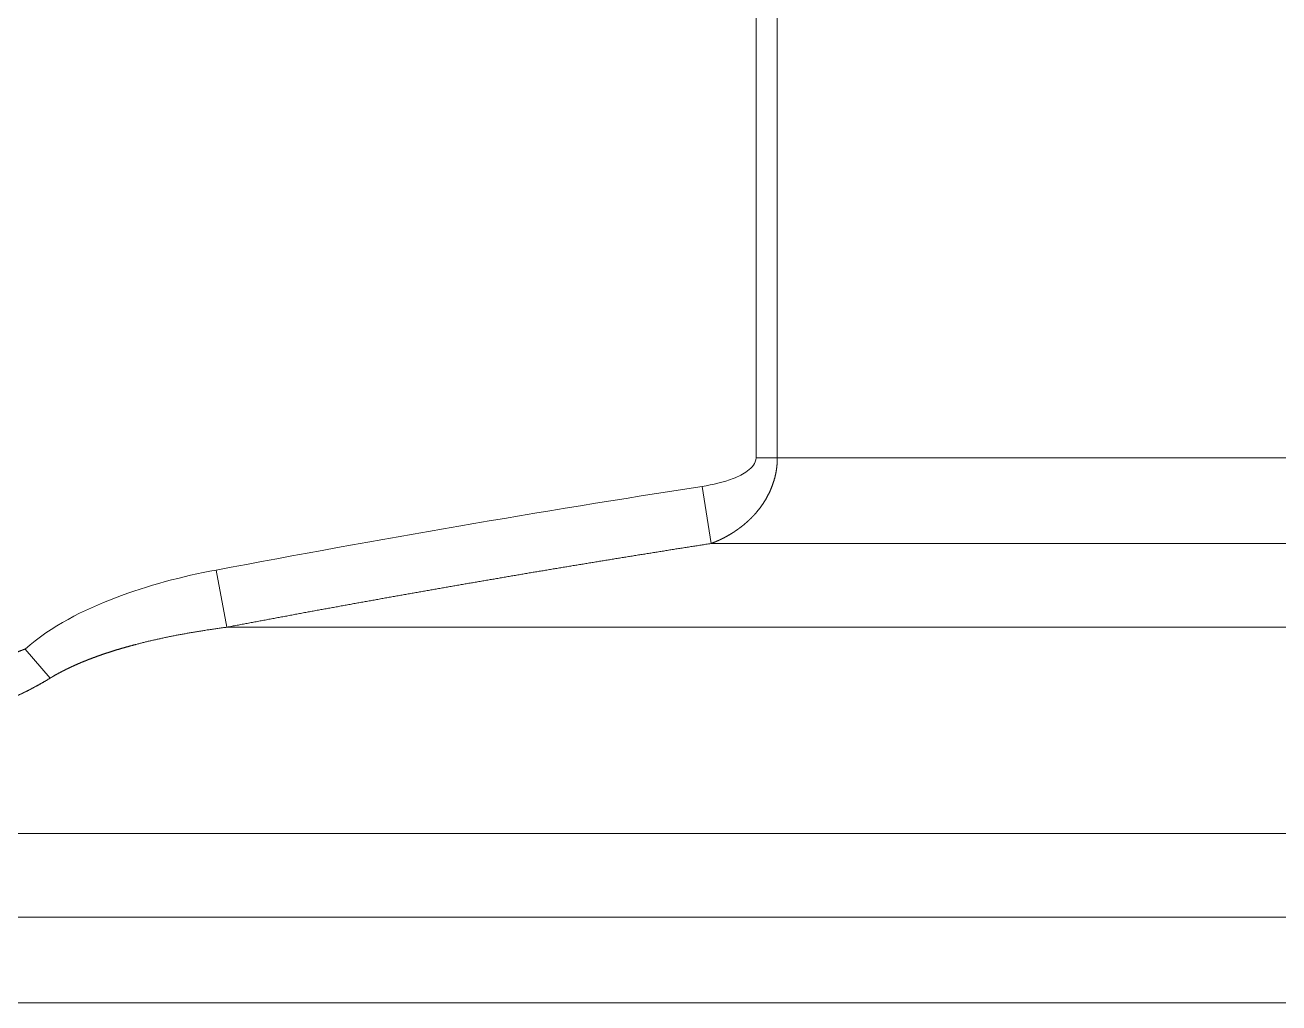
# Model space of a CAD drawing. Header units: millimetres. Extents: x 4664 to 8864, y -38 to 2932.
# Drawn here: x 8024.88 to 8042.34, y 1729.03 to 1742.65 of the extents above; entities that cross this region are included whole.
import ezdxf

# ---------------------------------------------------------------- set-up
doc = ezdxf.new("R2010")
doc.units = ezdxf.units.MM

msp = doc.modelspace()

# ---------------------------------------------------------------- linework, layer by layer
at = {"lineweight": 5}
for p, q in [((8035.059, 1747.682), (8035.059, 1736.626)), ((8035.356, 1736.626), (8035.356, 1747.682)), ((8035.059, 1736.626), (8056.437, 1736.626)), ((8034.432, 1735.431), (8034.309, 1736.227)), ((8034.432, 1735.431), (8055.244, 1735.431)), ((8027.538, 1735.062), (8027.689, 1734.266)), ((8056.217, 1734.266), (8027.689, 1734.266)), ((8024.877, 1733.962), (8025.228, 1733.558)), ((8056.217, 1731.393), (7999.933, 1731.393)), ((8055.244, 1730.228), (8003.268, 1730.228)), ((8002.857, 1729.033), (8056.437, 1729.033))]:
    msp.add_line(p, q, dxfattribs=at)
for points, knots in [([(8035.059, 1736.626), (8035.059, 1736.549), (8035.001, 1736.487), (8034.881, 1736.398), (8034.813, 1736.365), (8034.603, 1736.283), (8034.457, 1736.25), (8034.309, 1736.227)], [0, 0, 0, 0, 0.25, 0.25, 0.5, 0.5, 1, 1, 1, 1]), ([(8034.432, 1735.431), (8034.434, 1735.432), (8034.438, 1735.433), (8034.443, 1735.435), (8034.449, 1735.438), (8034.455, 1735.44), (8034.461, 1735.442), (8034.466, 1735.444), (8034.472, 1735.447), (8034.478, 1735.449), (8034.483, 1735.451), (8034.489, 1735.454), (8034.495, 1735.456), (8034.5, 1735.458), (8034.506, 1735.461), (8034.511, 1735.463), (8034.517, 1735.465), (8034.522, 1735.468), (8034.528, 1735.47), (8034.533, 1735.473), (8034.539, 1735.475), (8034.544, 1735.478), (8034.549, 1735.48), (8034.555, 1735.483), (8034.56, 1735.485), (8034.565, 1735.488), (8034.571, 1735.49), (8034.576, 1735.493), (8034.581, 1735.495), (8034.586, 1735.498), (8034.592, 1735.5), (8034.597, 1735.503), (8034.602, 1735.506), (8034.607, 1735.508), (8034.612, 1735.511), (8034.618, 1735.514), (8034.623, 1735.516), (8034.628, 1735.519), (8034.633, 1735.522), (8034.638, 1735.524), (8034.643, 1735.527), (8034.648, 1735.53), (8034.653, 1735.533), (8034.658, 1735.535), (8034.663, 1735.538), (8034.668, 1735.541), (8034.673, 1735.544), (8034.677, 1735.547), (8034.682, 1735.549), (8034.687, 1735.552), (8034.692, 1735.555), (8034.697, 1735.558), (8034.702, 1735.561), (8034.706, 1735.564), (8034.711, 1735.566), (8034.716, 1735.569), (8034.72, 1735.572), (8034.725, 1735.575), (8034.73, 1735.578), (8034.734, 1735.581), (8034.739, 1735.584), (8034.744, 1735.587), (8034.748, 1735.59), (8034.753, 1735.593), (8034.757, 1735.596), (8034.762, 1735.599), (8034.766, 1735.602), (8034.771, 1735.605), (8034.775, 1735.608), (8034.78, 1735.611), (8034.784, 1735.614), (8034.789, 1735.617), (8034.793, 1735.62), (8034.797, 1735.623), (8034.802, 1735.626), (8034.806, 1735.629), (8034.81, 1735.632), (8034.814, 1735.635), (8034.819, 1735.638), (8034.823, 1735.641), (8034.827, 1735.645), (8034.831, 1735.648), (8034.836, 1735.651), (8034.84, 1735.654), (8034.844, 1735.657), (8034.848, 1735.66), (8034.852, 1735.663), (8034.856, 1735.667), (8034.86, 1735.67), (8034.864, 1735.673), (8034.868, 1735.676), (8034.872, 1735.679), (8034.876, 1735.682), (8034.88, 1735.686), (8034.884, 1735.689), (8034.888, 1735.692), (8034.892, 1735.695), (8034.896, 1735.698), (8034.9, 1735.702), (8034.903, 1735.705), (8034.907, 1735.708), (8034.911, 1735.711), (8034.915, 1735.715), (8034.919, 1735.718), (8034.922, 1735.721), (8034.926, 1735.724), (8034.93, 1735.728), (8034.933, 1735.731), (8034.937, 1735.734), (8034.941, 1735.737), (8034.944, 1735.741), (8034.948, 1735.744), (8034.952, 1735.747), (8034.955, 1735.751), (8034.959, 1735.754), (8034.962, 1735.757), (8034.966, 1735.761), (8034.969, 1735.764), (8034.973, 1735.767), (8034.976, 1735.77), (8034.979, 1735.774), (8034.983, 1735.777), (8034.986, 1735.78), (8034.99, 1735.784), (8034.993, 1735.787), (8034.996, 1735.79), (8035, 1735.794), (8035.003, 1735.797), (8035.006, 1735.8), (8035.009, 1735.804), (8035.013, 1735.807), (8035.016, 1735.81), (8035.019, 1735.814), (8035.022, 1735.817), (8035.025, 1735.821), (8035.028, 1735.824), (8035.031, 1735.827), (8035.035, 1735.831), (8035.038, 1735.834), (8035.041, 1735.837), (8035.044, 1735.841), (8035.047, 1735.844), (8035.05, 1735.847), (8035.053, 1735.851), (8035.056, 1735.854), (8035.059, 1735.858), (8035.061, 1735.861), (8035.066, 1735.866), (8035.071, 1735.872), (8035.078, 1735.881), (8035.085, 1735.889), (8035.091, 1735.897), (8035.098, 1735.905), (8035.104, 1735.913), (8035.111, 1735.922), (8035.117, 1735.93), (8035.123, 1735.938), (8035.129, 1735.947), (8035.135, 1735.955), (8035.141, 1735.964), (8035.147, 1735.972), (8035.153, 1735.981), (8035.159, 1735.989), (8035.164, 1735.998), (8035.17, 1736.006), (8035.175, 1736.015), (8035.181, 1736.024), (8035.186, 1736.032), (8035.191, 1736.041), (8035.196, 1736.05), (8035.201, 1736.059), (8035.206, 1736.067), (8035.211, 1736.076), (8035.216, 1736.085), (8035.221, 1736.094), (8035.225, 1736.103), (8035.23, 1736.112), (8035.234, 1736.121), (8035.239, 1736.129), (8035.243, 1736.138), (8035.247, 1736.147), (8035.252, 1736.156), (8035.256, 1736.165), (8035.26, 1736.174), (8035.264, 1736.183), (8035.267, 1736.192), (8035.271, 1736.202), (8035.275, 1736.211), (8035.278, 1736.22), (8035.282, 1736.229), (8035.285, 1736.238), (8035.289, 1736.247), (8035.292, 1736.256), (8035.295, 1736.265), (8035.298, 1736.275), (8035.301, 1736.284), (8035.304, 1736.293), (8035.307, 1736.302), (8035.31, 1736.311), (8035.313, 1736.321), (8035.315, 1736.33), (8035.318, 1736.339), (8035.32, 1736.348), (8035.323, 1736.357), (8035.325, 1736.367), (8035.327, 1736.376), (8035.329, 1736.385), (8035.331, 1736.394), (8035.333, 1736.404), (8035.335, 1736.413), (8035.337, 1736.422), (8035.339, 1736.431), (8035.34, 1736.441), (8035.342, 1736.45), (8035.343, 1736.459), (8035.345, 1736.469), (8035.346, 1736.478), (8035.347, 1736.487), (8035.348, 1736.496), (8035.349, 1736.506), (8035.35, 1736.515), (8035.351, 1736.524), (8035.352, 1736.533), (8035.353, 1736.543), (8035.354, 1736.552), (8035.354, 1736.561), (8035.355, 1736.57), (8035.355, 1736.58), (8035.356, 1736.589), (8035.356, 1736.598), (8035.356, 1736.607), (8035.356, 1736.616), (8035.356, 1736.623), (8035.356, 1736.626)], [0, 0, 0, 0, 0.004074, 0.008139, 0.012194, 0.01624, 0.020276, 0.024303, 0.028321, 0.032329, 0.036328, 0.040318, 0.044298, 0.048269, 0.052231, 0.056183, 0.060126, 0.064059, 0.067984, 0.071899, 0.075804, 0.079701, 0.083588, 0.087465, 0.091334, 0.095193, 0.099043, 0.102883, 0.106715, 0.110537, 0.11435, 0.118153, 0.121947, 0.125732, 0.129508, 0.133275, 0.137032, 0.14078, 0.144519, 0.148249, 0.151969, 0.155681, 0.159383, 0.163076, 0.166759, 0.170434, 0.174099, 0.177756, 0.181403, 0.18504, 0.188669, 0.192289, 0.195899, 0.199501, 0.203093, 0.206676, 0.21025, 0.213815, 0.21737, 0.220917, 0.224455, 0.227983, 0.231503, 0.235013, 0.238514, 0.242006, 0.245489, 0.248964, 0.252429, 0.255885, 0.259332, 0.26277, 0.266199, 0.269619, 0.27303, 0.276431, 0.279824, 0.283208, 0.286583, 0.28995, 0.293307, 0.296655, 0.299994, 0.303324, 0.306645, 0.309958, 0.313261, 0.316556, 0.319842, 0.323118, 0.326386, 0.329645, 0.332895, 0.336136, 0.339369, 0.342592, 0.345807, 0.349013, 0.35221, 0.355398, 0.358577, 0.361748, 0.36491, 0.368063, 0.371207, 0.374342, 0.377469, 0.380587, 0.383696, 0.386796, 0.389888, 0.392971, 0.396045, 0.39911, 0.402167, 0.405215, 0.408255, 0.411285, 0.414307, 0.417321, 0.420325, 0.423322, 0.426309, 0.429288, 0.432258, 0.43522, 0.438173, 0.441117, 0.444053, 0.44698, 0.449899, 0.452809, 0.455711, 0.458604, 0.461489, 0.464365, 0.467232, 0.470091, 0.472942, 0.475784, 0.478618, 0.481443, 0.48426, 0.487068, 0.489868, 0.49266, 0.495443, 0.498218, 0.504826, 0.511413, 0.517979, 0.524523, 0.531047, 0.53755, 0.544032, 0.550493, 0.556934, 0.563355, 0.569756, 0.576137, 0.582498, 0.58884, 0.595162, 0.601464, 0.607748, 0.614013, 0.620258, 0.626485, 0.632694, 0.638884, 0.645056, 0.65121, 0.657346, 0.663465, 0.669565, 0.675649, 0.681716, 0.687765, 0.693798, 0.699814, 0.705813, 0.711796, 0.717764, 0.723715, 0.72965, 0.73557, 0.741475, 0.747365, 0.753239, 0.759099, 0.764944, 0.770775, 0.776591, 0.782394, 0.788183, 0.793958, 0.799719, 0.805468, 0.811203, 0.816926, 0.822636, 0.828334, 0.834019, 0.839693, 0.845355, 0.851005, 0.856644, 0.862271, 0.867888, 0.873494, 0.87909, 0.884676, 0.890251, 0.895817, 0.901373, 0.906919, 0.912457, 0.917985, 0.923505, 0.929017, 0.93452, 0.940015, 0.945502, 0.950982, 0.956455, 0.96192, 0.967379, 0.972831, 0.978276, 0.983716, 0.98915, 0.994577, 1, 1, 1, 1]), ([(8027.689, 1734.266), (8027.712, 1734.27), (8027.76, 1734.279), (8027.831, 1734.293), (8027.901, 1734.306), (8027.972, 1734.319), (8028.043, 1734.333), (8028.114, 1734.346), (8028.185, 1734.359), (8028.256, 1734.373), (8028.327, 1734.386), (8028.397, 1734.399), (8028.468, 1734.412), (8028.539, 1734.425), (8028.61, 1734.438), (8028.68, 1734.452), (8028.751, 1734.465), (8028.822, 1734.478), (8028.892, 1734.491), (8028.963, 1734.504), (8029.034, 1734.517), (8029.104, 1734.529), (8029.175, 1734.542), (8029.246, 1734.555), (8029.316, 1734.568), (8029.387, 1734.581), (8029.457, 1734.594), (8029.528, 1734.606), (8029.598, 1734.619), (8029.669, 1734.632), (8029.739, 1734.644), (8029.81, 1734.657), (8029.88, 1734.67), (8029.951, 1734.682), (8030.021, 1734.695), (8030.092, 1734.707), (8030.162, 1734.72), (8030.232, 1734.732), (8030.303, 1734.745), (8030.373, 1734.757), (8030.443, 1734.77), (8030.514, 1734.782), (8030.584, 1734.794), (8030.654, 1734.807), (8030.725, 1734.819), (8030.795, 1734.831), (8030.865, 1734.844), (8030.936, 1734.856), (8031.006, 1734.868), (8031.076, 1734.88), (8031.146, 1734.892), (8031.216, 1734.904), (8031.287, 1734.916), (8031.357, 1734.928), (8031.427, 1734.94), (8031.497, 1734.952), (8031.567, 1734.964), (8031.637, 1734.976), (8031.707, 1734.988), (8031.777, 1735), (8031.847, 1735.012), (8031.918, 1735.024), (8031.988, 1735.036), (8032.058, 1735.047), (8032.128, 1735.059), (8032.198, 1735.071), (8032.268, 1735.082), (8032.338, 1735.094), (8032.408, 1735.106), (8032.478, 1735.117), (8032.548, 1735.129), (8032.617, 1735.14), (8032.687, 1735.152), (8032.757, 1735.163), (8032.827, 1735.175), (8032.897, 1735.186), (8032.967, 1735.198), (8033.037, 1735.209), (8033.107, 1735.221), (8033.177, 1735.232), (8033.246, 1735.243), (8033.316, 1735.254), (8033.386, 1735.266), (8033.456, 1735.277), (8033.526, 1735.288), (8033.595, 1735.299), (8033.665, 1735.31), (8033.735, 1735.321), (8033.805, 1735.333), (8033.874, 1735.344), (8033.944, 1735.355), (8034.014, 1735.366), (8034.084, 1735.377), (8034.153, 1735.388), (8034.223, 1735.398), (8034.293, 1735.409), (8034.362, 1735.42), (8034.409, 1735.427), (8034.432, 1735.431)], [0, 0, 0, 0, 0.010551, 0.0211, 0.031645, 0.042187, 0.052725, 0.063261, 0.073793, 0.084322, 0.094848, 0.105371, 0.115891, 0.126408, 0.136921, 0.147432, 0.157939, 0.168444, 0.178945, 0.189443, 0.199939, 0.210431, 0.22092, 0.231407, 0.24189, 0.25237, 0.262848, 0.273322, 0.283794, 0.294263, 0.304728, 0.315191, 0.325651, 0.336108, 0.346563, 0.357014, 0.367463, 0.377909, 0.388352, 0.398792, 0.40923, 0.419664, 0.430096, 0.440525, 0.450952, 0.461376, 0.471797, 0.482215, 0.492631, 0.503044, 0.513455, 0.523862, 0.534268, 0.54467, 0.55507, 0.565468, 0.575862, 0.586255, 0.596644, 0.607032, 0.617416, 0.627798, 0.638178, 0.648555, 0.65893, 0.669302, 0.679672, 0.69004, 0.700405, 0.710767, 0.721127, 0.731485, 0.741841, 0.752194, 0.762545, 0.772893, 0.783239, 0.793583, 0.803925, 0.814264, 0.824601, 0.834936, 0.845269, 0.855599, 0.865927, 0.876253, 0.886577, 0.896899, 0.907218, 0.917536, 0.927851, 0.938164, 0.948475, 0.958784, 0.969091, 0.979396, 0.989699, 1, 1, 1, 1]), ([(8027.538, 1735.062), (8027.06, 1734.972), (8026.591, 1734.85), (8025.683, 1734.503), (8025.247, 1734.284), (8024.877, 1733.962)], [0, 0, 0, 0, 0.5, 0.5, 1, 1, 1, 1]), ([(8024.877, 1733.962), (8024.875, 1733.961), (8024.871, 1733.959), (8024.864, 1733.957), (8024.858, 1733.954), (8024.852, 1733.952), (8024.845, 1733.95), (8024.839, 1733.947), (8024.833, 1733.945), (8024.826, 1733.942), (8024.82, 1733.94), (8024.814, 1733.938), (8024.808, 1733.935), (8024.802, 1733.933), (8024.795, 1733.93), (8024.789, 1733.928), (8024.783, 1733.926), (8024.777, 1733.924), (8024.771, 1733.921), (8024.764, 1733.919), (8024.758, 1733.917), (8024.752, 1733.915), (8024.746, 1733.912), (8024.74, 1733.91), (8024.734, 1733.908), (8024.728, 1733.906), (8024.722, 1733.904), (8024.716, 1733.902), (8024.71, 1733.899), (8024.704, 1733.897), (8024.698, 1733.895), (8024.692, 1733.893), (8024.686, 1733.891), (8024.68, 1733.889), (8024.674, 1733.887), (8024.668, 1733.885), (8024.662, 1733.883), (8024.656, 1733.881), (8024.65, 1733.879), (8024.644, 1733.877), (8024.638, 1733.875), (8024.632, 1733.873), (8024.627, 1733.871), (8024.621, 1733.869), (8024.615, 1733.867), (8024.609, 1733.866), (8024.603, 1733.864), (8024.598, 1733.862), (8024.592, 1733.86), (8024.586, 1733.858), (8024.58, 1733.856), (8024.575, 1733.855), (8024.569, 1733.853), (8024.563, 1733.851), (8024.557, 1733.849), (8024.552, 1733.848), (8024.546, 1733.846), (8024.54, 1733.844), (8024.535, 1733.843), (8024.529, 1733.841), (8024.524, 1733.839), (8024.518, 1733.838), (8024.512, 1733.836), (8024.507, 1733.834), (8024.501, 1733.833), (8024.496, 1733.831), (8024.49, 1733.83), (8024.485, 1733.828), (8024.479, 1733.827), (8024.474, 1733.825), (8024.468, 1733.824), (8024.463, 1733.822), (8024.457, 1733.821), (8024.452, 1733.819), (8024.447, 1733.818), (8024.441, 1733.816), (8024.436, 1733.815), (8024.43, 1733.814), (8024.425, 1733.812), (8024.42, 1733.811), (8024.414, 1733.809), (8024.409, 1733.808), (8024.404, 1733.807), (8024.399, 1733.806), (8024.393, 1733.804), (8024.388, 1733.803), (8024.383, 1733.802), (8024.378, 1733.8), (8024.372, 1733.799), (8024.367, 1733.798), (8024.362, 1733.797), (8024.357, 1733.795), (8024.352, 1733.794), (8024.347, 1733.793), (8024.341, 1733.792), (8024.336, 1733.791), (8024.331, 1733.79), (8024.326, 1733.789), (8024.321, 1733.787), (8024.316, 1733.786), (8024.311, 1733.785), (8024.306, 1733.784), (8024.301, 1733.783), (8024.296, 1733.782), (8024.291, 1733.781), (8024.286, 1733.78), (8024.281, 1733.779), (8024.276, 1733.778), (8024.271, 1733.777), (8024.267, 1733.776), (8024.262, 1733.775), (8024.257, 1733.774), (8024.252, 1733.773), (8024.247, 1733.772), (8024.242, 1733.772), (8024.238, 1733.771), (8024.233, 1733.77), (8024.228, 1733.769), (8024.223, 1733.768), (8024.219, 1733.767), (8024.214, 1733.766), (8024.209, 1733.766), (8024.204, 1733.765), (8024.2, 1733.764), (8024.195, 1733.763), (8024.19, 1733.762), (8024.186, 1733.762), (8024.181, 1733.761), (8024.177, 1733.76), (8024.172, 1733.76), (8024.168, 1733.759), (8024.163, 1733.758), (8024.158, 1733.757), (8024.154, 1733.757), (8024.149, 1733.756), (8024.145, 1733.755), (8024.14, 1733.755), (8024.136, 1733.754), (8024.132, 1733.754), (8024.127, 1733.753), (8024.123, 1733.752), (8024.118, 1733.752), (8024.114, 1733.751), (8024.11, 1733.751), (8024.105, 1733.75), (8024.101, 1733.75), (8024.097, 1733.749), (8024.082, 1733.747), (8024.056, 1733.745), (8024.02, 1733.741), (8023.983, 1733.738), (8023.946, 1733.736), (8023.909, 1733.734), (8023.871, 1733.733), (8023.832, 1733.732), (8023.794, 1733.732), (8023.755, 1733.732), (8023.715, 1733.733), (8023.676, 1733.735), (8023.636, 1733.737), (8023.595, 1733.74), (8023.555, 1733.744), (8023.514, 1733.748), (8023.472, 1733.752), (8023.431, 1733.758), (8023.389, 1733.764), (8023.347, 1733.771), (8023.306, 1733.778), (8023.266, 1733.785), (8023.227, 1733.793), (8023.186, 1733.802), (8023.143, 1733.811), (8023.098, 1733.822), (8023.051, 1733.834), (8023.003, 1733.847), (8022.952, 1733.861), (8022.9, 1733.877), (8022.847, 1733.894), (8022.791, 1733.912), (8022.734, 1733.932), (8022.676, 1733.954), (8022.615, 1733.977), (8022.565, 1733.997), (8022.526, 1734.014), (8022.497, 1734.026), (8022.469, 1734.038), (8022.442, 1734.05), (8022.415, 1734.062), (8022.389, 1734.074), (8022.364, 1734.086), (8022.339, 1734.098), (8022.315, 1734.11), (8022.291, 1734.122), (8022.268, 1734.134), (8022.245, 1734.145), (8022.223, 1734.157), (8022.201, 1734.168), (8022.18, 1734.179), (8022.16, 1734.19), (8022.14, 1734.201), (8022.121, 1734.212), (8022.102, 1734.223), (8022.084, 1734.233), (8022.066, 1734.243), (8022.049, 1734.253), (8022.032, 1734.263), (8022.016, 1734.273), (8022, 1734.282), (8021.985, 1734.292), (8021.97, 1734.301), (8021.956, 1734.31), (8021.943, 1734.318), (8021.93, 1734.326), (8021.917, 1734.335), (8021.905, 1734.342), (8021.893, 1734.35), (8021.882, 1734.357), (8021.875, 1734.362), (8021.871, 1734.365)], [0, 0, 0, 0, 0.002068, 0.004131, 0.00619, 0.008244, 0.010293, 0.012338, 0.014378, 0.016413, 0.018443, 0.020469, 0.02249, 0.024507, 0.026518, 0.028525, 0.030527, 0.032525, 0.034517, 0.036505, 0.038488, 0.040467, 0.04244, 0.044409, 0.046373, 0.048333, 0.050287, 0.052237, 0.054182, 0.056122, 0.058058, 0.059989, 0.061914, 0.063835, 0.065752, 0.067663, 0.06957, 0.071472, 0.073369, 0.075261, 0.077148, 0.079031, 0.080908, 0.082781, 0.084649, 0.086512, 0.08837, 0.090224, 0.092072, 0.093916, 0.095755, 0.097589, 0.099418, 0.101242, 0.103061, 0.104876, 0.106685, 0.10849, 0.110289, 0.112084, 0.113874, 0.115659, 0.117439, 0.119214, 0.120985, 0.12275, 0.12451, 0.126266, 0.128016, 0.129762, 0.131503, 0.133238, 0.134969, 0.136695, 0.138416, 0.140131, 0.141842, 0.143548, 0.145249, 0.146945, 0.148636, 0.150322, 0.152003, 0.15368, 0.155351, 0.157017, 0.158678, 0.160334, 0.161985, 0.163631, 0.165272, 0.166908, 0.168539, 0.170166, 0.171787, 0.173403, 0.175014, 0.17662, 0.17822, 0.179816, 0.181407, 0.182993, 0.184574, 0.18615, 0.18772, 0.189286, 0.190846, 0.192402, 0.193952, 0.195498, 0.197038, 0.198573, 0.200104, 0.201629, 0.203149, 0.204664, 0.206174, 0.207679, 0.209178, 0.210673, 0.212163, 0.213647, 0.215127, 0.216601, 0.21807, 0.219534, 0.220993, 0.222447, 0.223896, 0.22534, 0.226778, 0.228212, 0.22964, 0.231063, 0.232481, 0.233894, 0.235302, 0.236705, 0.238103, 0.239495, 0.240883, 0.242265, 0.243642, 0.245014, 0.246381, 0.247743, 0.249099, 0.250451, 0.261776, 0.273222, 0.284789, 0.296478, 0.30829, 0.320225, 0.332284, 0.344467, 0.356776, 0.36921, 0.38177, 0.394458, 0.407272, 0.420214, 0.433284, 0.446483, 0.45981, 0.473267, 0.486853, 0.500568, 0.512653, 0.525385, 0.538767, 0.5528, 0.567485, 0.582824, 0.598818, 0.615469, 0.632777, 0.650745, 0.669372, 0.688659, 0.708608, 0.729219, 0.750493, 0.760562, 0.77046, 0.780187, 0.789742, 0.799126, 0.808338, 0.817377, 0.826244, 0.834939, 0.843461, 0.85181, 0.859986, 0.867988, 0.875817, 0.883473, 0.890954, 0.898262, 0.905396, 0.912356, 0.919142, 0.925754, 0.932192, 0.938455, 0.944543, 0.950458, 0.956198, 0.961763, 0.967154, 0.97237, 0.977412, 0.982279, 0.986971, 0.991489, 0.995832, 1, 1, 1, 1]), ([(8025.228, 1733.558), (8025.23, 1733.559), (8025.234, 1733.562), (8025.24, 1733.565), (8025.246, 1733.569), (8025.252, 1733.572), (8025.258, 1733.576), (8025.264, 1733.579), (8025.27, 1733.583), (8025.276, 1733.586), (8025.283, 1733.59), (8025.289, 1733.594), (8025.295, 1733.597), (8025.301, 1733.601), (8025.307, 1733.604), (8025.314, 1733.608), (8025.32, 1733.611), (8025.326, 1733.615), (8025.333, 1733.618), (8025.339, 1733.622), (8025.346, 1733.625), (8025.352, 1733.629), (8025.359, 1733.632), (8025.365, 1733.636), (8025.372, 1733.639), (8025.378, 1733.643), (8025.385, 1733.646), (8025.392, 1733.65), (8025.398, 1733.653), (8025.405, 1733.657), (8025.412, 1733.66), (8025.419, 1733.663), (8025.426, 1733.667), (8025.432, 1733.67), (8025.439, 1733.674), (8025.446, 1733.677), (8025.453, 1733.681), (8025.46, 1733.684), (8025.467, 1733.688), (8025.474, 1733.691), (8025.481, 1733.694), (8025.489, 1733.698), (8025.496, 1733.701), (8025.503, 1733.705), (8025.51, 1733.708), (8025.517, 1733.711), (8025.525, 1733.715), (8025.532, 1733.718), (8025.539, 1733.722), (8025.547, 1733.725), (8025.554, 1733.728), (8025.562, 1733.732), (8025.569, 1733.735), (8025.577, 1733.738), (8025.584, 1733.742), (8025.592, 1733.745), (8025.599, 1733.748), (8025.607, 1733.752), (8025.615, 1733.755), (8025.622, 1733.758), (8025.63, 1733.762), (8025.638, 1733.765), (8025.646, 1733.768), (8025.653, 1733.772), (8025.661, 1733.775), (8025.669, 1733.778), (8025.677, 1733.781), (8025.685, 1733.785), (8025.693, 1733.788), (8025.701, 1733.791), (8025.709, 1733.795), (8025.717, 1733.798), (8025.725, 1733.801), (8025.733, 1733.804), (8025.742, 1733.808), (8025.75, 1733.811), (8025.758, 1733.814), (8025.766, 1733.817), (8025.775, 1733.82), (8025.783, 1733.824), (8025.791, 1733.827), (8025.8, 1733.83), (8025.808, 1733.833), (8025.817, 1733.836), (8025.825, 1733.84), (8025.834, 1733.843), (8025.842, 1733.846), (8025.851, 1733.849), (8025.859, 1733.852), (8025.868, 1733.855), (8025.877, 1733.859), (8025.886, 1733.862), (8025.894, 1733.865), (8025.903, 1733.868), (8025.912, 1733.871), (8025.921, 1733.874), (8025.93, 1733.877), (8025.939, 1733.88), (8025.947, 1733.884), (8025.956, 1733.887), (8025.965, 1733.89), (8025.974, 1733.893), (8025.984, 1733.896), (8025.993, 1733.899), (8026.002, 1733.902), (8026.011, 1733.905), (8026.02, 1733.908), (8026.029, 1733.911), (8026.039, 1733.914), (8026.048, 1733.917), (8026.057, 1733.92), (8026.067, 1733.923), (8026.076, 1733.926), (8026.085, 1733.929), (8026.095, 1733.932), (8026.104, 1733.935), (8026.114, 1733.938), (8026.123, 1733.941), (8026.133, 1733.944), (8026.143, 1733.947), (8026.152, 1733.95), (8026.162, 1733.953), (8026.172, 1733.956), (8026.181, 1733.959), (8026.191, 1733.962), (8026.201, 1733.965), (8026.211, 1733.968), (8026.221, 1733.97), (8026.23, 1733.973), (8026.24, 1733.976), (8026.25, 1733.979), (8026.26, 1733.982), (8026.27, 1733.985), (8026.28, 1733.988), (8026.29, 1733.99), (8026.301, 1733.993), (8026.311, 1733.996), (8026.321, 1733.999), (8026.331, 1734.002), (8026.341, 1734.005), (8026.352, 1734.007), (8026.362, 1734.01), (8026.372, 1734.013), (8026.383, 1734.016), (8026.393, 1734.019), (8026.403, 1734.021), (8026.414, 1734.024), (8026.429, 1734.028), (8026.448, 1734.033), (8026.472, 1734.039), (8026.495, 1734.045), (8026.519, 1734.051), (8026.544, 1734.057), (8026.568, 1734.063), (8026.593, 1734.069), (8026.617, 1734.075), (8026.642, 1734.08), (8026.667, 1734.086), (8026.693, 1734.092), (8026.718, 1734.098), (8026.744, 1734.103), (8026.77, 1734.109), (8026.796, 1734.115), (8026.822, 1734.12), (8026.848, 1734.126), (8026.875, 1734.131), (8026.901, 1734.137), (8026.928, 1734.142), (8026.955, 1734.147), (8026.983, 1734.153), (8027.01, 1734.158), (8027.038, 1734.163), (8027.065, 1734.168), (8027.093, 1734.173), (8027.121, 1734.178), (8027.15, 1734.183), (8027.178, 1734.188), (8027.207, 1734.193), (8027.236, 1734.198), (8027.265, 1734.203), (8027.294, 1734.208), (8027.323, 1734.213), (8027.353, 1734.217), (8027.382, 1734.222), (8027.412, 1734.227), (8027.442, 1734.231), (8027.472, 1734.236), (8027.503, 1734.24), (8027.533, 1734.245), (8027.564, 1734.249), (8027.595, 1734.253), (8027.626, 1734.258), (8027.657, 1734.262), (8027.678, 1734.264), (8027.689, 1734.266)], [0, 0, 0, 0, 0.002665, 0.00534, 0.008025, 0.01072, 0.013425, 0.01614, 0.018865, 0.0216, 0.024346, 0.027101, 0.029867, 0.032642, 0.035428, 0.038224, 0.04103, 0.043847, 0.046673, 0.04951, 0.052357, 0.055214, 0.058082, 0.06096, 0.063848, 0.066746, 0.069655, 0.072573, 0.075503, 0.078442, 0.081392, 0.084352, 0.087323, 0.090304, 0.093295, 0.096297, 0.099309, 0.102332, 0.105365, 0.108408, 0.111462, 0.114527, 0.117602, 0.120687, 0.123783, 0.126889, 0.130006, 0.133133, 0.136271, 0.139419, 0.142578, 0.145747, 0.148927, 0.152117, 0.155318, 0.15853, 0.161752, 0.164985, 0.168228, 0.171482, 0.174747, 0.178022, 0.181308, 0.184605, 0.187912, 0.19123, 0.194558, 0.197897, 0.201247, 0.204607, 0.207978, 0.21136, 0.214753, 0.218156, 0.22157, 0.224995, 0.22843, 0.231876, 0.235333, 0.2388, 0.242279, 0.245768, 0.249268, 0.252778, 0.2563, 0.259832, 0.263375, 0.266929, 0.270493, 0.274068, 0.277654, 0.281251, 0.284859, 0.288478, 0.292107, 0.295747, 0.299398, 0.30306, 0.306733, 0.310417, 0.314111, 0.317816, 0.321532, 0.325259, 0.328997, 0.332746, 0.336506, 0.340276, 0.344058, 0.34785, 0.351653, 0.355467, 0.359292, 0.363128, 0.366975, 0.370833, 0.374702, 0.378581, 0.382472, 0.386373, 0.390286, 0.394209, 0.398143, 0.402089, 0.406045, 0.410012, 0.41399, 0.417979, 0.421979, 0.42599, 0.430012, 0.434045, 0.438089, 0.442144, 0.44621, 0.450286, 0.454374, 0.458473, 0.462583, 0.466704, 0.470836, 0.474978, 0.479132, 0.483297, 0.487473, 0.49166, 0.495858, 0.500067, 0.509499, 0.518994, 0.528553, 0.538176, 0.547862, 0.557612, 0.567426, 0.577303, 0.587245, 0.59725, 0.607319, 0.617451, 0.627648, 0.637908, 0.648232, 0.65862, 0.669072, 0.679588, 0.690168, 0.700812, 0.711519, 0.722291, 0.733126, 0.744025, 0.754989, 0.766016, 0.777107, 0.788263, 0.799482, 0.810765, 0.822112, 0.833523, 0.844999, 0.856538, 0.868141, 0.879808, 0.891539, 0.903335, 0.915194, 0.927117, 0.939104, 0.951155, 0.963271, 0.97545, 0.987693, 1, 1, 1, 1]), ([(8021.799, 1733.351), (8021.802, 1733.35), (8021.807, 1733.348), (8021.815, 1733.345), (8021.822, 1733.341), (8021.83, 1733.338), (8021.838, 1733.335), (8021.845, 1733.332), (8021.853, 1733.329), (8021.861, 1733.326), (8021.869, 1733.323), (8021.877, 1733.32), (8021.884, 1733.317), (8021.892, 1733.314), (8021.9, 1733.311), (8021.908, 1733.308), (8021.916, 1733.305), (8021.924, 1733.302), (8021.932, 1733.299), (8021.94, 1733.296), (8021.948, 1733.293), (8021.956, 1733.29), (8021.964, 1733.287), (8021.972, 1733.284), (8021.98, 1733.281), (8021.988, 1733.279), (8021.996, 1733.276), (8022.004, 1733.273), (8022.012, 1733.27), (8022.02, 1733.267), (8022.028, 1733.264), (8022.036, 1733.262), (8022.044, 1733.259), (8022.053, 1733.256), (8022.061, 1733.253), (8022.069, 1733.251), (8022.077, 1733.248), (8022.085, 1733.245), (8022.094, 1733.243), (8022.102, 1733.24), (8022.11, 1733.237), (8022.119, 1733.235), (8022.127, 1733.232), (8022.135, 1733.229), (8022.144, 1733.227), (8022.152, 1733.224), (8022.16, 1733.222), (8022.169, 1733.219), (8022.177, 1733.217), (8022.186, 1733.214), (8022.194, 1733.212), (8022.203, 1733.209), (8022.211, 1733.207), (8022.22, 1733.204), (8022.228, 1733.202), (8022.237, 1733.199), (8022.245, 1733.197), (8022.254, 1733.195), (8022.262, 1733.192), (8022.271, 1733.19), (8022.28, 1733.188), (8022.288, 1733.185), (8022.297, 1733.183), (8022.306, 1733.181), (8022.314, 1733.178), (8022.323, 1733.176), (8022.332, 1733.174), (8022.34, 1733.172), (8022.349, 1733.169), (8022.358, 1733.167), (8022.367, 1733.165), (8022.375, 1733.163), (8022.384, 1733.161), (8022.393, 1733.158), (8022.402, 1733.156), (8022.411, 1733.154), (8022.419, 1733.152), (8022.428, 1733.15), (8022.437, 1733.148), (8022.446, 1733.146), (8022.455, 1733.144), (8022.464, 1733.142), (8022.473, 1733.14), (8022.482, 1733.138), (8022.491, 1733.136), (8022.5, 1733.134), (8022.509, 1733.132), (8022.518, 1733.13), (8022.527, 1733.128), (8022.536, 1733.126), (8022.545, 1733.124), (8022.554, 1733.122), (8022.563, 1733.12), (8022.572, 1733.119), (8022.581, 1733.117), (8022.591, 1733.115), (8022.6, 1733.113), (8022.642, 1733.105), (8022.719, 1733.091), (8022.828, 1733.074), (8022.938, 1733.06), (8023.046, 1733.048), (8023.155, 1733.04), (8023.262, 1733.034), (8023.369, 1733.032), (8023.446, 1733.032), (8023.491, 1733.033), (8023.506, 1733.033), (8023.522, 1733.033), (8023.537, 1733.034), (8023.552, 1733.034), (8023.567, 1733.035), (8023.582, 1733.036), (8023.597, 1733.036), (8023.612, 1733.037), (8023.627, 1733.038), (8023.642, 1733.039), (8023.657, 1733.04), (8023.671, 1733.041), (8023.686, 1733.042), (8023.701, 1733.043), (8023.716, 1733.044), (8023.73, 1733.045), (8023.745, 1733.046), (8023.76, 1733.048), (8023.774, 1733.049), (8023.789, 1733.051), (8023.803, 1733.052), (8023.818, 1733.054), (8023.832, 1733.055), (8023.847, 1733.057), (8023.861, 1733.059), (8023.875, 1733.061), (8023.89, 1733.062), (8023.904, 1733.064), (8023.918, 1733.066), (8023.933, 1733.068), (8023.947, 1733.07), (8023.961, 1733.073), (8023.975, 1733.075), (8023.989, 1733.077), (8024.003, 1733.079), (8024.017, 1733.082), (8024.031, 1733.084), (8024.045, 1733.087), (8024.059, 1733.089), (8024.073, 1733.092), (8024.087, 1733.095), (8024.101, 1733.097), (8024.114, 1733.1), (8024.128, 1733.103), (8024.142, 1733.106), (8024.156, 1733.109), (8024.169, 1733.112), (8024.183, 1733.115), (8024.197, 1733.118), (8024.21, 1733.122), (8024.224, 1733.125), (8024.237, 1733.128), (8024.251, 1733.132), (8024.264, 1733.135), (8024.278, 1733.138), (8024.291, 1733.142), (8024.305, 1733.146), (8024.318, 1733.149), (8024.331, 1733.153), (8024.345, 1733.157), (8024.358, 1733.161), (8024.371, 1733.165), (8024.384, 1733.169), (8024.397, 1733.173), (8024.411, 1733.177), (8024.424, 1733.181), (8024.437, 1733.185), (8024.45, 1733.189), (8024.463, 1733.193), (8024.476, 1733.198), (8024.489, 1733.202), (8024.502, 1733.207), (8024.515, 1733.211), (8024.528, 1733.216), (8024.541, 1733.22), (8024.554, 1733.225), (8024.566, 1733.23), (8024.579, 1733.234), (8024.592, 1733.239), (8024.605, 1733.244), (8024.617, 1733.249), (8024.63, 1733.254), (8024.643, 1733.259), (8024.655, 1733.264), (8024.668, 1733.269), (8024.681, 1733.275), (8024.693, 1733.28), (8024.706, 1733.285), (8024.718, 1733.291), (8024.731, 1733.296), (8024.743, 1733.301), (8024.756, 1733.307), (8024.768, 1733.313), (8024.781, 1733.318), (8024.793, 1733.324), (8024.806, 1733.33), (8024.818, 1733.335), (8024.83, 1733.341), (8024.843, 1733.347), (8024.855, 1733.353), (8024.867, 1733.359), (8024.88, 1733.365), (8024.892, 1733.371), (8024.904, 1733.377), (8024.916, 1733.383), (8024.929, 1733.389), (8024.941, 1733.396), (8024.953, 1733.402), (8024.965, 1733.408), (8024.977, 1733.415), (8024.989, 1733.421), (8025.001, 1733.427), (8025.013, 1733.434), (8025.026, 1733.44), (8025.038, 1733.447), (8025.05, 1733.454), (8025.062, 1733.46), (8025.074, 1733.467), (8025.086, 1733.474), (8025.098, 1733.481), (8025.11, 1733.487), (8025.122, 1733.494), (8025.133, 1733.501), (8025.145, 1733.508), (8025.157, 1733.515), (8025.169, 1733.522), (8025.181, 1733.529), (8025.193, 1733.536), (8025.205, 1733.544), (8025.217, 1733.551), (8025.225, 1733.556), (8025.228, 1733.558)], [0, 0, 0, 0, 0.002507, 0.005016, 0.007526, 0.010038, 0.012552, 0.015067, 0.017584, 0.020103, 0.022624, 0.025146, 0.027671, 0.030197, 0.032725, 0.035254, 0.037786, 0.040319, 0.042854, 0.045391, 0.047929, 0.05047, 0.053013, 0.055557, 0.058103, 0.060651, 0.063201, 0.065753, 0.068307, 0.070863, 0.07342, 0.07598, 0.078542, 0.081105, 0.083671, 0.086238, 0.088808, 0.091379, 0.093953, 0.096528, 0.099106, 0.101685, 0.104267, 0.10685, 0.109436, 0.112024, 0.114614, 0.117205, 0.119799, 0.122396, 0.124994, 0.127594, 0.130197, 0.132801, 0.135408, 0.138017, 0.140628, 0.143241, 0.145856, 0.148474, 0.151094, 0.153716, 0.15634, 0.158966, 0.161595, 0.164226, 0.166859, 0.169494, 0.172131, 0.174771, 0.177413, 0.180058, 0.182705, 0.185354, 0.188005, 0.190658, 0.193314, 0.195973, 0.198633, 0.201296, 0.203961, 0.206629, 0.209299, 0.211972, 0.214646, 0.217323, 0.220003, 0.222685, 0.225369, 0.228056, 0.230746, 0.233437, 0.236131, 0.238828, 0.241527, 0.244229, 0.246933, 0.249639, 0.282019, 0.314044, 0.34573, 0.377091, 0.408141, 0.438899, 0.469379, 0.499599, 0.503922, 0.508233, 0.512533, 0.516822, 0.521101, 0.525368, 0.529625, 0.533871, 0.538107, 0.542332, 0.546546, 0.55075, 0.554944, 0.559127, 0.5633, 0.567463, 0.571615, 0.575758, 0.57989, 0.584013, 0.588125, 0.592228, 0.596321, 0.600404, 0.604477, 0.608541, 0.612595, 0.61664, 0.620675, 0.624701, 0.628718, 0.632725, 0.636723, 0.640712, 0.644692, 0.648663, 0.652626, 0.656579, 0.660524, 0.664459, 0.668387, 0.672305, 0.676216, 0.680117, 0.684011, 0.687896, 0.691773, 0.695642, 0.699503, 0.703356, 0.707201, 0.711038, 0.714867, 0.718689, 0.722503, 0.726309, 0.730108, 0.7339, 0.737684, 0.741461, 0.745231, 0.748994, 0.75275, 0.7565, 0.760242, 0.763977, 0.767706, 0.771428, 0.775144, 0.778854, 0.782557, 0.786253, 0.789944, 0.793628, 0.797307, 0.80098, 0.804646, 0.808307, 0.811963, 0.815613, 0.819257, 0.822896, 0.82653, 0.830158, 0.833781, 0.8374, 0.841013, 0.844622, 0.848225, 0.851824, 0.855419, 0.859009, 0.862594, 0.866175, 0.869752, 0.873325, 0.876894, 0.880459, 0.88402, 0.887577, 0.891131, 0.894681, 0.898227, 0.90177, 0.90531, 0.908847, 0.912381, 0.915911, 0.919439, 0.922964, 0.926486, 0.930006, 0.933523, 0.937037, 0.94055, 0.94406, 0.947568, 0.951074, 0.954578, 0.95808, 0.96158, 0.965079, 0.968577, 0.972073, 0.975567, 0.97906, 0.982553, 0.986044, 0.989534, 0.993023, 0.996512, 1, 1, 1, 1])]:
    msp.add_open_spline(points, degree=3, knots=knots, dxfattribs=at)
msp.add_open_spline([(8034.309, 1736.227), (8032.045, 1735.877), (8029.789, 1735.487), (8027.538, 1735.062)], degree=3, dxfattribs=at)

doc.saveas('drawing.dxf')
